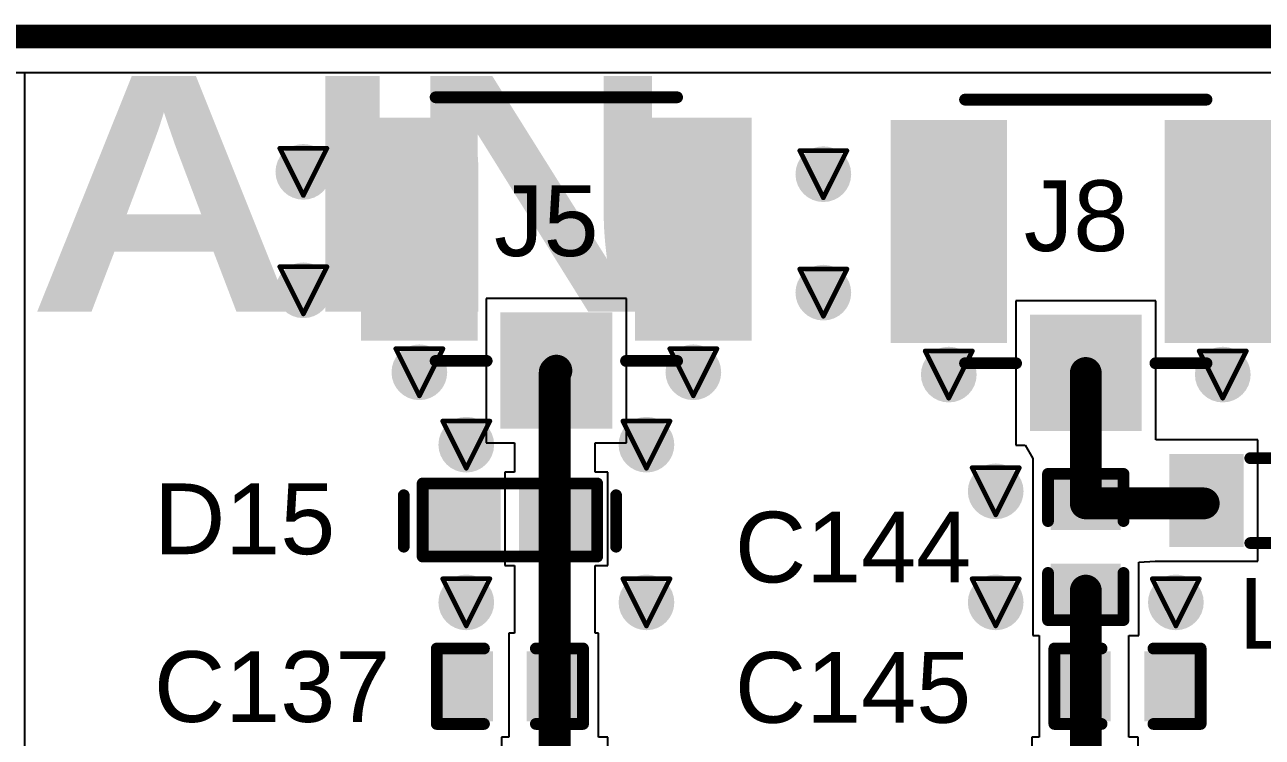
# Model space of a CAD drawing. Header units: inches. Extents: x 0 to 211, y 0 to 201.
# Drawn here: x 2.822 to 3.346, y 4.427 to 4.729 of the extents above; entities that cross this region are included whole.
import ezdxf

# ---------------------------------------------------------------- set-up
doc = ezdxf.new("R2010")
doc.units = ezdxf.units.IN
doc.header["$MEASUREMENT"] = 0
for name, color, linetype in [('Board Outline', 216, 'Continuous'), ('Bottom Layer', 5, 'Continuous'), ('Drill Drawing', 1, 'Continuous'), ('Layer 1', 16, 'Continuous'), ('Layer 2', 76, 'Continuous'), ('Top Layer', 1, 'Continuous'), ('Top Overlay', 2, 'Continuous'), ('Top Paste', 8, 'Continuous'), ('Top Solder', 216, 'Continuous'), ('Via Holes', 16, 'Continuous')]:
    doc.layers.add(name, color=color, linetype=linetype)
doc.styles.add('Arial', font='', dxfattribs={"height": 0.2})
doc.styles.add('Arial Black_Bold', font='', dxfattribs={"height": 0.2})
doc.styles.get('Arial').set_extended_font_data('Arial')
doc.styles.get('Arial Black_Bold').set_extended_font_data('Arial Black', bold=True)

# ---------------------------------------------------------------- blocks, each defined once
blk = doc.blocks.new('2_X1SON__1__60__23')
at = {"layer": 'Top Layer'}
for points in [[(-0.0315, 0.00984), (-0.00787, 0.00984), (-0.00787, -0.00984), (-0.0315, -0.00984)], [(0.00787, 0.00984), (0.0315, 0.00984), (0.0315, -0.00984), (0.00787, -0.00984)]]:
    blk.add_hatch(color=1, dxfattribs=at).paths.add_polyline_path(points)
at = {"layer": 'Top Paste'}
for points in [[(-0.0315, 0.00984), (-0.00787, 0.00984), (-0.00787, -0.00984), (-0.0315, -0.00984)], [(0.00787, 0.00984), (0.0315, 0.00984), (0.0315, -0.00984), (0.00787, -0.00984)]]:
    blk.add_hatch(color=8, dxfattribs=at).paths.add_polyline_path(points)
at = {"layer": 'Top Solder'}
for points in [[(-0.0355, 0.01384), (-0.00387, 0.01384), (-0.00387, -0.01384), (-0.0355, -0.01384)], [(0.00387, 0.01384), (0.0355, 0.01384), (0.0355, -0.01384), (0.00387, -0.01384)]]:
    blk.add_hatch(color=216, dxfattribs=at).paths.add_polyline_path(points)
at = {"layer": 'Top Overlay'}
for points in [[(0.037, 0.016, 0.005, 0.005, 0), (-0.037, 0.016, 0.005, 0.005, 0)], [(-0.037, 0.016, 0.005, 0.005, 0), (-0.037, -0.015, 0.005, 0.005, 0)], [(0.037, 0.016, 0.005, 0.005, 0), (0.037, -0.015, 0.005, 0.005, 0)], [(-0.045, 0.01181, 0.005, 0.005, 0), (-0.045, -0.01, 0.005, 0.005, 0)], [(0.045, 0.01181, 0.005, 0.005, 0), (0.045, -0.01, 0.005, 0.005, 0)], [(0.037, -0.015, 0.005, 0.005, 0), (-0.037, -0.015, 0.005, 0.005, 0)]]:
    blk.add_lwpolyline(points, format="xyseb", dxfattribs=at)
for points in [[(-0.03825, 0.016, 0.0025, 0.0025, 1), (-0.03575, 0.016, 0.0025, 0.0025, 1)], [(-0.03825, 0.016, 0.0025, 0.0025, 1), (-0.03575, 0.016, 0.0025, 0.0025, 1)], [(0.03575, 0.016, 0.0025, 0.0025, 1), (0.03825, 0.016, 0.0025, 0.0025, 1)], [(0.03575, 0.016, 0.0025, 0.0025, 1), (0.03825, 0.016, 0.0025, 0.0025, 1)], [(-0.04625, 0.01181, 0.0025, 0.0025, 1), (-0.04375, 0.01181, 0.0025, 0.0025, 1)], [(0.04375, 0.01181, 0.0025, 0.0025, 1), (0.04625, 0.01181, 0.0025, 0.0025, 1)], [(-0.04625, -0.01, 0.0025, 0.0025, 1), (-0.04375, -0.01, 0.0025, 0.0025, 1)], [(0.04375, -0.01, 0.0025, 0.0025, 1), (0.04625, -0.01, 0.0025, 0.0025, 1)], [(-0.03825, -0.015, 0.0025, 0.0025, 1), (-0.03575, -0.015, 0.0025, 0.0025, 1)], [(-0.03825, -0.015, 0.0025, 0.0025, 1), (-0.03575, -0.015, 0.0025, 0.0025, 1)], [(0.03575, -0.015, 0.0025, 0.0025, 1), (0.03825, -0.015, 0.0025, 0.0025, 1)], [(0.03575, -0.015, 0.0025, 0.0025, 1), (0.03825, -0.015, 0.0025, 0.0025, 1)]]:
    blk.add_lwpolyline(points, format="xyseb", close=True, dxfattribs=at)
blk = doc.blocks.new('IND_0603__1608_M_______217')
at = {"layer": 'Top Layer'}
for points in [[(-0.03937, 0.01575), (-0.01575, 0.01575), (-0.01575, -0.01575), (-0.03937, -0.01575)], [(0.01575, 0.01575), (0.03937, 0.01575), (0.03937, -0.01575), (0.01575, -0.01575)]]:
    blk.add_hatch(color=1, dxfattribs=at).paths.add_polyline_path(points)
at = {"layer": 'Top Paste'}
for points in [[(-0.03937, 0.01575), (-0.01575, 0.01575), (-0.01575, -0.01575), (-0.03937, -0.01575)], [(0.01575, 0.01575), (0.03937, 0.01575), (0.03937, -0.01575), (0.01575, -0.01575)]]:
    blk.add_hatch(color=8, dxfattribs=at).paths.add_polyline_path(points)
at = {"layer": 'Top Solder'}
for points in [[(-0.04337, 0.01975), (-0.01175, 0.01975), (-0.01175, -0.01975), (-0.04337, -0.01975)], [(0.01175, 0.01975), (0.04337, 0.01975), (0.04337, -0.01975), (0.01175, -0.01975)]]:
    blk.add_hatch(color=216, dxfattribs=at).paths.add_polyline_path(points)
at = {"layer": 'Top Overlay'}
for points in [[(0.009, 0.018, 0.005, 0.005, 0), (-0.008, 0.018, 0.005, 0.005, 0)], [(0.009, -0.018, 0.005, 0.005, 0), (-0.008, -0.018, 0.005, 0.005, 0)]]:
    blk.add_lwpolyline(points, format="xyseb", dxfattribs=at)
for points in [[(-0.00925, 0.018, 0.0025, 0.0025, 1), (-0.00675, 0.018, 0.0025, 0.0025, 1)], [(0.00775, 0.018, 0.0025, 0.0025, 1), (0.01025, 0.018, 0.0025, 0.0025, 1)], [(-0.00925, -0.018, 0.0025, 0.0025, 1), (-0.00675, -0.018, 0.0025, 0.0025, 1)], [(0.00775, -0.018, 0.0025, 0.0025, 1), (0.01025, -0.018, 0.0025, 0.0025, 1)]]:
    blk.add_lwpolyline(points, format="xyseb", close=True, dxfattribs=at)
blk = doc.blocks.new('U_FL_R_SMT_10__225')
at = {"layer": 'Top Layer'}
for points in [[(0.07333, 0.07874), (0.07333, 0.0374), (-0.01329, 0.0374), (-0.01329, 0.07874)], [(-0.05069, 0.01969), (-0.00935, 0.01969), (-0.00935, -0.01968), (-0.05069, -0.01968)], [(0.07333, -0.0374), (0.07333, -0.07874), (-0.01329, -0.07874), (-0.01329, -0.0374)]]:
    blk.add_hatch(color=1, dxfattribs=at).paths.add_polyline_path(points)
at = {"layer": 'Top Paste'}
for points in [[(0.07333, 0.07874), (0.07333, 0.0374), (-0.01329, 0.0374), (-0.01329, 0.07874)], [(-0.05069, 0.01969), (-0.00935, 0.01969), (-0.00935, -0.01968), (-0.05069, -0.01968)], [(0.07333, -0.0374), (0.07333, -0.07874), (-0.01329, -0.07874), (-0.01329, -0.0374)]]:
    blk.add_hatch(color=8, dxfattribs=at).paths.add_polyline_path(points)
at = {"layer": 'Top Solder'}
for points in [[(0.07733, 0.08274), (0.07733, 0.0334), (-0.01729, 0.0334), (-0.01729, 0.08274)], [(-0.05469, 0.02369), (-0.00535, 0.02369), (-0.00535, -0.02368), (-0.05469, -0.02368)], [(0.07733, -0.0334), (0.07733, -0.08274), (-0.01729, -0.08274), (-0.01729, -0.0334)]]:
    blk.add_hatch(color=216, dxfattribs=at).paths.add_polyline_path(points)
at = {"layer": 'Top Overlay'}
for points in [[(-0.02589, 0.05118, 0.005, 0.005, 0), (-0.02589, 0.02953, 0.005, 0.005, 0)], [(0.08593, 0.05118, 0.005, 0.005, 0), (0.08593, -0.05118, 0.005, 0.005, 0)], [(-0.02589, -0.02953, 0.005, 0.005, 0), (-0.02589, -0.05118, 0.005, 0.005, 0)]]:
    blk.add_lwpolyline(points, format="xyseb", dxfattribs=at)
for points in [[(-0.02714, 0.05118, 0.0025, 0.0025, 1), (-0.02464, 0.05118, 0.0025, 0.0025, 1)], [(0.08468, 0.05118, 0.0025, 0.0025, 1), (0.08718, 0.05118, 0.0025, 0.0025, 1)], [(-0.02714, 0.02953, 0.0025, 0.0025, 1), (-0.02464, 0.02953, 0.0025, 0.0025, 1)], [(-0.02714, -0.02953, 0.0025, 0.0025, 1), (-0.02464, -0.02953, 0.0025, 0.0025, 1)], [(-0.02714, -0.05118, 0.0025, 0.0025, 1), (-0.02464, -0.05118, 0.0025, 0.0025, 1)], [(0.08468, -0.05118, 0.0025, 0.0025, 1), (0.08718, -0.05118, 0.0025, 0.0025, 1)]]:
    blk.add_lwpolyline(points, format="xyseb", close=True, dxfattribs=at)
blk = doc.blocks.new('U_FL_R_SMT_10__227')
at = {"layer": 'Top Layer'}
for points in [[(0.07333, 0.07874), (0.07333, 0.0374), (-0.01329, 0.0374), (-0.01329, 0.07874)], [(-0.05069, 0.01969), (-0.00935, 0.01969), (-0.00935, -0.01968), (-0.05069, -0.01968)], [(0.07333, -0.0374), (0.07333, -0.07874), (-0.01329, -0.07874), (-0.01329, -0.0374)]]:
    blk.add_hatch(color=1, dxfattribs=at).paths.add_polyline_path(points)
at = {"layer": 'Top Paste'}
for points in [[(0.07333, 0.07874), (0.07333, 0.0374), (-0.01329, 0.0374), (-0.01329, 0.07874)], [(-0.05069, 0.01969), (-0.00935, 0.01969), (-0.00935, -0.01968), (-0.05069, -0.01968)], [(0.07333, -0.0374), (0.07333, -0.07874), (-0.01329, -0.07874), (-0.01329, -0.0374)]]:
    blk.add_hatch(color=8, dxfattribs=at).paths.add_polyline_path(points)
at = {"layer": 'Top Solder'}
for points in [[(0.07733, 0.08274), (0.07733, 0.0334), (-0.01729, 0.0334), (-0.01729, 0.08274)], [(-0.05469, 0.02369), (-0.00535, 0.02369), (-0.00535, -0.02368), (-0.05469, -0.02368)], [(0.07733, -0.0334), (0.07733, -0.08274), (-0.01729, -0.08274), (-0.01729, -0.0334)]]:
    blk.add_hatch(color=216, dxfattribs=at).paths.add_polyline_path(points)
at = {"layer": 'Top Overlay'}
for points in [[(-0.02589, 0.05118, 0.005, 0.005, 0), (-0.02589, 0.02953, 0.005, 0.005, 0)], [(0.08593, 0.05118, 0.005, 0.005, 0), (0.08593, -0.05118, 0.005, 0.005, 0)], [(-0.02589, -0.02953, 0.005, 0.005, 0), (-0.02589, -0.05118, 0.005, 0.005, 0)]]:
    blk.add_lwpolyline(points, format="xyseb", dxfattribs=at)
for points in [[(-0.02714, 0.05118, 0.0025, 0.0025, 1), (-0.02464, 0.05118, 0.0025, 0.0025, 1)], [(0.08468, 0.05118, 0.0025, 0.0025, 1), (0.08718, 0.05118, 0.0025, 0.0025, 1)], [(-0.02714, 0.02953, 0.0025, 0.0025, 1), (-0.02464, 0.02953, 0.0025, 0.0025, 1)], [(-0.02714, -0.02953, 0.0025, 0.0025, 1), (-0.02464, -0.02953, 0.0025, 0.0025, 1)], [(-0.02714, -0.05118, 0.0025, 0.0025, 1), (-0.02464, -0.05118, 0.0025, 0.0025, 1)], [(0.08468, -0.05118, 0.0025, 0.0025, 1), (0.08718, -0.05118, 0.0025, 0.0025, 1)]]:
    blk.add_lwpolyline(points, format="xyseb", close=True, dxfattribs=at)
blk = doc.blocks.new('C___0402_245')
at = {"layer": 'Top Layer'}
for points in [[(-0.0275, -0.0125), (-0.0275, 0.0125), (-0.0095, 0.0125), (-0.0095, -0.0125)], [(0.0095, -0.0125), (0.0095, 0.0125), (0.0275, 0.0125), (0.0275, -0.0125)]]:
    blk.add_hatch(color=1, dxfattribs=at).paths.add_polyline_path(points)
at = {"layer": 'Top Paste'}
for points in [[(-0.0275, -0.0125), (-0.0275, 0.0125), (-0.0095, 0.0125), (-0.0095, -0.0125)], [(0.0095, -0.0125), (0.0095, 0.0125), (0.0275, 0.0125), (0.0275, -0.0125)]]:
    blk.add_hatch(color=8, dxfattribs=at).paths.add_polyline_path(points)
at = {"layer": 'Top Solder'}
for points in [[(-0.02986, -0.01486), (-0.02986, 0.01486), (-0.00714, 0.01486), (-0.00714, -0.01486)], [(0.00714, -0.01486), (0.00714, 0.01486), (0.02986, 0.01486), (0.02986, -0.01486)]]:
    blk.add_hatch(color=216, dxfattribs=at).paths.add_polyline_path(points)
at = {"layer": 'Top Overlay'}
for points in [[(-0.011, 0.016, 0.005, 0.005, 0), (-0.031, 0.016, 0.005, 0.005, 0)], [(-0.031, 0.016, 0.005, 0.005, 0), (-0.031, -0.016, 0.005, 0.005, 0)], [(0.031, 0.016, 0.005, 0.005, 0), (0.011, 0.016, 0.005, 0.005, 0)], [(0.031, 0.016, 0.005, 0.005, 0), (0.031, -0.016, 0.005, 0.005, 0)], [(-0.011, -0.016, 0.005, 0.005, 0), (-0.031, -0.016, 0.005, 0.005, 0)], [(0.031, -0.016, 0.005, 0.005, 0), (0.011, -0.016, 0.005, 0.005, 0)]]:
    blk.add_lwpolyline(points, format="xyseb", dxfattribs=at)
for points in [[(-0.03225, 0.016, 0.0025, 0.0025, 1), (-0.02975, 0.016, 0.0025, 0.0025, 1)], [(-0.03225, 0.016, 0.0025, 0.0025, 1), (-0.02975, 0.016, 0.0025, 0.0025, 1)], [(-0.01225, 0.016, 0.0025, 0.0025, 1), (-0.00975, 0.016, 0.0025, 0.0025, 1)], [(0.00975, 0.016, 0.0025, 0.0025, 1), (0.01225, 0.016, 0.0025, 0.0025, 1)], [(0.02975, 0.016, 0.0025, 0.0025, 1), (0.03225, 0.016, 0.0025, 0.0025, 1)], [(0.02975, 0.016, 0.0025, 0.0025, 1), (0.03225, 0.016, 0.0025, 0.0025, 1)], [(-0.03225, -0.016, 0.0025, 0.0025, 1), (-0.02975, -0.016, 0.0025, 0.0025, 1)], [(-0.03225, -0.016, 0.0025, 0.0025, 1), (-0.02975, -0.016, 0.0025, 0.0025, 1)], [(-0.01225, -0.016, 0.0025, 0.0025, 1), (-0.00975, -0.016, 0.0025, 0.0025, 1)], [(0.00975, -0.016, 0.0025, 0.0025, 1), (0.01225, -0.016, 0.0025, 0.0025, 1)], [(0.02975, -0.016, 0.0025, 0.0025, 1), (0.03225, -0.016, 0.0025, 0.0025, 1)], [(0.02975, -0.016, 0.0025, 0.0025, 1), (0.03225, -0.016, 0.0025, 0.0025, 1)]]:
    blk.add_lwpolyline(points, format="xyseb", close=True, dxfattribs=at)
blk = doc.blocks.new('C___0402_246')
at = {"layer": 'Top Layer'}
for points in [[(-0.0275, -0.0125), (-0.0275, 0.0125), (-0.0095, 0.0125), (-0.0095, -0.0125)], [(0.0095, -0.0125), (0.0095, 0.0125), (0.0275, 0.0125), (0.0275, -0.0125)]]:
    blk.add_hatch(color=1, dxfattribs=at).paths.add_polyline_path(points)
at = {"layer": 'Top Paste'}
for points in [[(-0.0275, -0.0125), (-0.0275, 0.0125), (-0.0095, 0.0125), (-0.0095, -0.0125)], [(0.0095, -0.0125), (0.0095, 0.0125), (0.0275, 0.0125), (0.0275, -0.0125)]]:
    blk.add_hatch(color=8, dxfattribs=at).paths.add_polyline_path(points)
at = {"layer": 'Top Solder'}
for points in [[(-0.02986, -0.01486), (-0.02986, 0.01486), (-0.00714, 0.01486), (-0.00714, -0.01486)], [(0.00714, -0.01486), (0.00714, 0.01486), (0.02986, 0.01486), (0.02986, -0.01486)]]:
    blk.add_hatch(color=216, dxfattribs=at).paths.add_polyline_path(points)
at = {"layer": 'Top Overlay'}
for points in [[(-0.011, 0.016, 0.005, 0.005, 0), (-0.031, 0.016, 0.005, 0.005, 0)], [(-0.031, 0.016, 0.005, 0.005, 0), (-0.031, -0.016, 0.005, 0.005, 0)], [(0.011, 0.016, 0.005, 0.005, 0), (0.031, 0.016, 0.005, 0.005, 0)], [(0.031, 0.016, 0.005, 0.005, 0), (0.031, -0.016, 0.005, 0.005, 0)], [(-0.031, -0.016, 0.005, 0.005, 0), (-0.011, -0.016, 0.005, 0.005, 0)], [(0.011, -0.016, 0.005, 0.005, 0), (0.031, -0.016, 0.005, 0.005, 0)]]:
    blk.add_lwpolyline(points, format="xyseb", dxfattribs=at)
for points in [[(-0.03225, 0.016, 0.0025, 0.0025, 1), (-0.02975, 0.016, 0.0025, 0.0025, 1)], [(-0.03225, 0.016, 0.0025, 0.0025, 1), (-0.02975, 0.016, 0.0025, 0.0025, 1)], [(-0.01225, 0.016, 0.0025, 0.0025, 1), (-0.00975, 0.016, 0.0025, 0.0025, 1)], [(0.00975, 0.016, 0.0025, 0.0025, 1), (0.01225, 0.016, 0.0025, 0.0025, 1)], [(0.02975, 0.016, 0.0025, 0.0025, 1), (0.03225, 0.016, 0.0025, 0.0025, 1)], [(0.02975, 0.016, 0.0025, 0.0025, 1), (0.03225, 0.016, 0.0025, 0.0025, 1)], [(-0.03225, -0.016, 0.0025, 0.0025, 1), (-0.02975, -0.016, 0.0025, 0.0025, 1)], [(-0.03225, -0.016, 0.0025, 0.0025, 1), (-0.02975, -0.016, 0.0025, 0.0025, 1)], [(-0.01225, -0.016, 0.0025, 0.0025, 1), (-0.00975, -0.016, 0.0025, 0.0025, 1)], [(0.00975, -0.016, 0.0025, 0.0025, 1), (0.01225, -0.016, 0.0025, 0.0025, 1)], [(0.02975, -0.016, 0.0025, 0.0025, 1), (0.03225, -0.016, 0.0025, 0.0025, 1)], [(0.02975, -0.016, 0.0025, 0.0025, 1), (0.03225, -0.016, 0.0025, 0.0025, 1)]]:
    blk.add_lwpolyline(points, format="xyseb", close=True, dxfattribs=at)
blk = doc.blocks.new('C___0402_253')
at = {"layer": 'Top Layer'}
for points in [[(-0.0275, -0.0125), (-0.0275, 0.0125), (-0.0095, 0.0125), (-0.0095, -0.0125)], [(0.0095, -0.0125), (0.0095, 0.0125), (0.0275, 0.0125), (0.0275, -0.0125)]]:
    blk.add_hatch(color=1, dxfattribs=at).paths.add_polyline_path(points)
at = {"layer": 'Top Paste'}
for points in [[(-0.0275, -0.0125), (-0.0275, 0.0125), (-0.0095, 0.0125), (-0.0095, -0.0125)], [(0.0095, -0.0125), (0.0095, 0.0125), (0.0275, 0.0125), (0.0275, -0.0125)]]:
    blk.add_hatch(color=8, dxfattribs=at).paths.add_polyline_path(points)
at = {"layer": 'Top Solder'}
for points in [[(-0.02986, -0.01486), (-0.02986, 0.01486), (-0.00714, 0.01486), (-0.00714, -0.01486)], [(0.00714, -0.01486), (0.00714, 0.01486), (0.02986, 0.01486), (0.02986, -0.01486)]]:
    blk.add_hatch(color=216, dxfattribs=at).paths.add_polyline_path(points)
at = {"layer": 'Top Overlay'}
for points in [[(-0.031, 0.016, 0.005, 0.005, 0), (-0.011, 0.016, 0.005, 0.005, 0)], [(-0.031, -0.016, 0.005, 0.005, 0), (-0.031, 0.016, 0.005, 0.005, 0)], [(0.011, 0.016, 0.005, 0.005, 0), (0.031, 0.016, 0.005, 0.005, 0)], [(0.031, -0.016, 0.005, 0.005, 0), (0.031, 0.016, 0.005, 0.005, 0)], [(-0.031, -0.016, 0.005, 0.005, 0), (-0.011, -0.016, 0.005, 0.005, 0)], [(0.011, -0.016, 0.005, 0.005, 0), (0.031, -0.016, 0.005, 0.005, 0)]]:
    blk.add_lwpolyline(points, format="xyseb", dxfattribs=at)
for points in [[(-0.03225, 0.016, 0.0025, 0.0025, 1), (-0.02975, 0.016, 0.0025, 0.0025, 1)], [(-0.03225, 0.016, 0.0025, 0.0025, 1), (-0.02975, 0.016, 0.0025, 0.0025, 1)], [(-0.01225, 0.016, 0.0025, 0.0025, 1), (-0.00975, 0.016, 0.0025, 0.0025, 1)], [(0.00975, 0.016, 0.0025, 0.0025, 1), (0.01225, 0.016, 0.0025, 0.0025, 1)], [(0.02975, 0.016, 0.0025, 0.0025, 1), (0.03225, 0.016, 0.0025, 0.0025, 1)], [(0.02975, 0.016, 0.0025, 0.0025, 1), (0.03225, 0.016, 0.0025, 0.0025, 1)], [(-0.03225, -0.016, 0.0025, 0.0025, 1), (-0.02975, -0.016, 0.0025, 0.0025, 1)], [(-0.03225, -0.016, 0.0025, 0.0025, 1), (-0.02975, -0.016, 0.0025, 0.0025, 1)], [(-0.01225, -0.016, 0.0025, 0.0025, 1), (-0.00975, -0.016, 0.0025, 0.0025, 1)], [(0.00975, -0.016, 0.0025, 0.0025, 1), (0.01225, -0.016, 0.0025, 0.0025, 1)], [(0.02975, -0.016, 0.0025, 0.0025, 1), (0.03225, -0.016, 0.0025, 0.0025, 1)], [(0.02975, -0.016, 0.0025, 0.0025, 1), (0.03225, -0.016, 0.0025, 0.0025, 1)]]:
    blk.add_lwpolyline(points, format="xyseb", close=True, dxfattribs=at)

msp = doc.modelspace()

# ---------------------------------------------------------------- hatches: boundary and pattern name
at = {"layer": 'Bottom Layer'}
h = msp.add_hatch(color=5, dxfattribs=at)
edge = h.paths.add_edge_path()
edge.add_arc((2.94, 4.667), 0.01181, 0, 360)
h = msp.add_hatch(color=5, dxfattribs=at)
edge = h.paths.add_edge_path()
edge.add_arc((3.16041, 4.66602), 0.01181, 0, 360)
h = msp.add_hatch(color=5, dxfattribs=at)
edge = h.paths.add_edge_path()
edge.add_arc((2.94, 4.61676), 0.01181, 0, 360)
h = msp.add_hatch(color=5, dxfattribs=at)
edge = h.paths.add_edge_path()
edge.add_arc((3.16041, 4.61577), 0.01181, 0, 360)
h = msp.add_hatch(color=5, dxfattribs=at)
edge = h.paths.add_edge_path()
edge.add_arc((2.98917, 4.58199), 0.01181, 0, 360)
h = msp.add_hatch(color=5, dxfattribs=at)
edge = h.paths.add_edge_path()
edge.add_arc((3.10531, 4.58199), 0.01181, 0, 360)
h = msp.add_hatch(color=5, dxfattribs=at)
edge = h.paths.add_edge_path()
edge.add_arc((3.21358, 4.58101), 0.01181, 0, 360)
h = msp.add_hatch(color=5, dxfattribs=at)
edge = h.paths.add_edge_path()
edge.add_arc((3.32972, 4.58101), 0.01181, 0, 360)
h = msp.add_hatch(color=5, dxfattribs=at)
edge = h.paths.add_edge_path()
edge.add_arc((3.00906, 4.55128), 0.01181, 0, 360)
h = msp.add_hatch(color=5, dxfattribs=at)
edge = h.paths.add_edge_path()
edge.add_arc((3.08543, 4.55128), 0.01181, 0, 360)
h = msp.add_hatch(color=5, dxfattribs=at)
edge = h.paths.add_edge_path()
edge.add_arc((3.23347, 4.53151), 0.01181, 0, 360)
h = msp.add_hatch(color=5, dxfattribs=at)
edge = h.paths.add_edge_path()
edge.add_arc((3.00906, 4.48439), 0.01181, 0, 360)
h = msp.add_hatch(color=5, dxfattribs=at)
edge = h.paths.add_edge_path()
edge.add_arc((3.08543, 4.48439), 0.01181, 0, 360)
h = msp.add_hatch(color=5, dxfattribs=at)
edge = h.paths.add_edge_path()
edge.add_arc((3.23347, 4.48439), 0.01181, 0, 360)
h = msp.add_hatch(color=5, dxfattribs=at)
edge = h.paths.add_edge_path()
edge.add_arc((3.30984, 4.48439), 0.01181, 0, 360)
at = {"layer": 'Layer 1'}
h = msp.add_hatch(color=16, dxfattribs=at)
edge = h.paths.add_edge_path()
edge.add_arc((2.94, 4.667), 0.01181, 0, 360)
h = msp.add_hatch(color=16, dxfattribs=at)
edge = h.paths.add_edge_path()
edge.add_arc((3.16041, 4.66602), 0.01181, 0, 360)
h = msp.add_hatch(color=16, dxfattribs=at)
edge = h.paths.add_edge_path()
edge.add_arc((2.94, 4.61676), 0.01181, 0, 360)
h = msp.add_hatch(color=16, dxfattribs=at)
edge = h.paths.add_edge_path()
edge.add_arc((3.16041, 4.61577), 0.01181, 0, 360)
h = msp.add_hatch(color=16, dxfattribs=at)
edge = h.paths.add_edge_path()
edge.add_arc((2.98917, 4.58199), 0.01181, 0, 360)
h = msp.add_hatch(color=16, dxfattribs=at)
edge = h.paths.add_edge_path()
edge.add_arc((3.10531, 4.58199), 0.01181, 0, 360)
h = msp.add_hatch(color=16, dxfattribs=at)
edge = h.paths.add_edge_path()
edge.add_arc((3.21358, 4.58101), 0.01181, 0, 360)
h = msp.add_hatch(color=16, dxfattribs=at)
edge = h.paths.add_edge_path()
edge.add_arc((3.32972, 4.58101), 0.01181, 0, 360)
h = msp.add_hatch(color=16, dxfattribs=at)
edge = h.paths.add_edge_path()
edge.add_arc((3.00906, 4.55128), 0.01181, 0, 360)
h = msp.add_hatch(color=16, dxfattribs=at)
edge = h.paths.add_edge_path()
edge.add_arc((3.08543, 4.55128), 0.01181, 0, 360)
h = msp.add_hatch(color=16, dxfattribs=at)
edge = h.paths.add_edge_path()
edge.add_arc((3.23347, 4.53151), 0.01181, 0, 360)
h = msp.add_hatch(color=16, dxfattribs=at)
edge = h.paths.add_edge_path()
edge.add_arc((3.00906, 4.48439), 0.01181, 0, 360)
h = msp.add_hatch(color=16, dxfattribs=at)
edge = h.paths.add_edge_path()
edge.add_arc((3.08543, 4.48439), 0.01181, 0, 360)
h = msp.add_hatch(color=16, dxfattribs=at)
edge = h.paths.add_edge_path()
edge.add_arc((3.23347, 4.48439), 0.01181, 0, 360)
h = msp.add_hatch(color=16, dxfattribs=at)
edge = h.paths.add_edge_path()
edge.add_arc((3.30984, 4.48439), 0.01181, 0, 360)
at = {"layer": 'Layer 2'}
h = msp.add_hatch(color=76, dxfattribs=at)
edge = h.paths.add_edge_path()
edge.add_arc((2.94, 4.667), 0.01181, 0, 360)
h = msp.add_hatch(color=76, dxfattribs=at)
edge = h.paths.add_edge_path()
edge.add_arc((3.16041, 4.66602), 0.01181, 0, 360)
h = msp.add_hatch(color=76, dxfattribs=at)
edge = h.paths.add_edge_path()
edge.add_arc((2.94, 4.61676), 0.01181, 0, 360)
h = msp.add_hatch(color=76, dxfattribs=at)
edge = h.paths.add_edge_path()
edge.add_arc((3.16041, 4.61577), 0.01181, 0, 360)
h = msp.add_hatch(color=76, dxfattribs=at)
edge = h.paths.add_edge_path()
edge.add_arc((2.98917, 4.58199), 0.01181, 0, 360)
h = msp.add_hatch(color=76, dxfattribs=at)
edge = h.paths.add_edge_path()
edge.add_arc((3.10531, 4.58199), 0.01181, 0, 360)
h = msp.add_hatch(color=76, dxfattribs=at)
edge = h.paths.add_edge_path()
edge.add_arc((3.21358, 4.58101), 0.01181, 0, 360)
h = msp.add_hatch(color=76, dxfattribs=at)
edge = h.paths.add_edge_path()
edge.add_arc((3.32972, 4.58101), 0.01181, 0, 360)
h = msp.add_hatch(color=76, dxfattribs=at)
edge = h.paths.add_edge_path()
edge.add_arc((3.00906, 4.55128), 0.01181, 0, 360)
h = msp.add_hatch(color=76, dxfattribs=at)
edge = h.paths.add_edge_path()
edge.add_arc((3.08543, 4.55128), 0.01181, 0, 360)
h = msp.add_hatch(color=76, dxfattribs=at)
edge = h.paths.add_edge_path()
edge.add_arc((3.23347, 4.53151), 0.01181, 0, 360)
h = msp.add_hatch(color=76, dxfattribs=at)
edge = h.paths.add_edge_path()
edge.add_arc((3.00906, 4.48439), 0.01181, 0, 360)
h = msp.add_hatch(color=76, dxfattribs=at)
edge = h.paths.add_edge_path()
edge.add_arc((3.08543, 4.48439), 0.01181, 0, 360)
h = msp.add_hatch(color=76, dxfattribs=at)
edge = h.paths.add_edge_path()
edge.add_arc((3.23347, 4.48439), 0.01181, 0, 360)
h = msp.add_hatch(color=76, dxfattribs=at)
edge = h.paths.add_edge_path()
edge.add_arc((3.30984, 4.48439), 0.01181, 0, 360)
at = {"layer": 'Top Layer'}
h = msp.add_hatch(color=1, dxfattribs=at)
edge = h.paths.add_edge_path()
edge.add_arc((2.94, 4.667), 0.01181, 0, 360)
h = msp.add_hatch(color=1, dxfattribs=at)
edge = h.paths.add_edge_path()
edge.add_arc((3.16041, 4.66602), 0.01181, 0, 360)
h = msp.add_hatch(color=1, dxfattribs=at)
edge = h.paths.add_edge_path()
edge.add_arc((2.94, 4.61676), 0.01181, 0, 360)
h = msp.add_hatch(color=1, dxfattribs=at)
edge = h.paths.add_edge_path()
edge.add_arc((3.16041, 4.61577), 0.01181, 0, 360)
h = msp.add_hatch(color=1, dxfattribs=at)
edge = h.paths.add_edge_path()
edge.add_arc((2.98917, 4.58199), 0.01181, 0, 360)
h = msp.add_hatch(color=1, dxfattribs=at)
edge = h.paths.add_edge_path()
edge.add_arc((3.10531, 4.58199), 0.01181, 0, 360)
h = msp.add_hatch(color=1, dxfattribs=at)
edge = h.paths.add_edge_path()
edge.add_arc((3.21358, 4.58101), 0.01181, 0, 360)
h = msp.add_hatch(color=1, dxfattribs=at)
edge = h.paths.add_edge_path()
edge.add_arc((3.32972, 4.58101), 0.01181, 0, 360)
h = msp.add_hatch(color=1, dxfattribs=at)
edge = h.paths.add_edge_path()
edge.add_arc((3.00906, 4.55128), 0.01181, 0, 360)
h = msp.add_hatch(color=1, dxfattribs=at)
edge = h.paths.add_edge_path()
edge.add_arc((3.08543, 4.55128), 0.01181, 0, 360)
h = msp.add_hatch(color=1, dxfattribs=at)
edge = h.paths.add_edge_path()
edge.add_arc((3.23347, 4.53151), 0.01181, 0, 360)
h = msp.add_hatch(color=1, dxfattribs=at)
edge = h.paths.add_edge_path()
edge.add_arc((3.00906, 4.48439), 0.01181, 0, 360)
h = msp.add_hatch(color=1, dxfattribs=at)
edge = h.paths.add_edge_path()
edge.add_arc((3.08543, 4.48439), 0.01181, 0, 360)
h = msp.add_hatch(color=1, dxfattribs=at)
edge = h.paths.add_edge_path()
edge.add_arc((3.23347, 4.48439), 0.01181, 0, 360)
h = msp.add_hatch(color=1, dxfattribs=at)
edge = h.paths.add_edge_path()
edge.add_arc((3.30984, 4.48439), 0.01181, 0, 360)
at = {"layer": 'Via Holes'}
h = msp.add_hatch(color=7, dxfattribs=at)
edge = h.paths.add_edge_path()
edge.add_arc((2.94, 4.667), 0.00591, 0, 360)
h = msp.add_hatch(color=7, dxfattribs=at)
edge = h.paths.add_edge_path()
edge.add_arc((3.16041, 4.66602), 0.00591, 0, 360)
h = msp.add_hatch(color=7, dxfattribs=at)
edge = h.paths.add_edge_path()
edge.add_arc((2.94, 4.61676), 0.00591, 0, 360)
h = msp.add_hatch(color=7, dxfattribs=at)
edge = h.paths.add_edge_path()
edge.add_arc((3.16041, 4.61577), 0.00591, 0, 360)
h = msp.add_hatch(color=7, dxfattribs=at)
edge = h.paths.add_edge_path()
edge.add_arc((2.98917, 4.58199), 0.00591, 0, 360)
h = msp.add_hatch(color=7, dxfattribs=at)
edge = h.paths.add_edge_path()
edge.add_arc((3.10531, 4.58199), 0.00591, 0, 360)
h = msp.add_hatch(color=7, dxfattribs=at)
edge = h.paths.add_edge_path()
edge.add_arc((3.21358, 4.58101), 0.00591, 0, 360)
h = msp.add_hatch(color=7, dxfattribs=at)
edge = h.paths.add_edge_path()
edge.add_arc((3.32972, 4.58101), 0.00591, 0, 360)
h = msp.add_hatch(color=7, dxfattribs=at)
edge = h.paths.add_edge_path()
edge.add_arc((3.00906, 4.55128), 0.00591, 0, 360)
h = msp.add_hatch(color=7, dxfattribs=at)
edge = h.paths.add_edge_path()
edge.add_arc((3.08543, 4.55128), 0.00591, 0, 360)
h = msp.add_hatch(color=7, dxfattribs=at)
edge = h.paths.add_edge_path()
edge.add_arc((3.23347, 4.53151), 0.00591, 0, 360)
h = msp.add_hatch(color=7, dxfattribs=at)
edge = h.paths.add_edge_path()
edge.add_arc((3.00906, 4.48439), 0.00591, 0, 360)
h = msp.add_hatch(color=7, dxfattribs=at)
edge = h.paths.add_edge_path()
edge.add_arc((3.08543, 4.48439), 0.00591, 0, 360)
h = msp.add_hatch(color=7, dxfattribs=at)
edge = h.paths.add_edge_path()
edge.add_arc((3.23347, 4.48439), 0.00591, 0, 360)
h = msp.add_hatch(color=7, dxfattribs=at)
edge = h.paths.add_edge_path()
edge.add_arc((3.30984, 4.48439), 0.00591, 0, 360)

# ---------------------------------------------------------------- linework, layer by layer
at = {"layer": 'Board Outline'}
msp.add_lwpolyline([(0, 4.72441, 0.01, 0.01, 0), (4.33071, 4.72441, 0.01, 0.01, 0)], format="xyseb", dxfattribs=at)
at = {"layer": 'Bottom Layer'}
msp.add_line((1.94681, 4.70912), (4.16751, 4.70912), dxfattribs=at)
at = {"layer": 'Drill Drawing'}
for points in [[(2.93, 4.677, 0.002, 0.002, 0), (2.95, 4.677, 0.002, 0.002, 0)], [(2.93, 4.677, 0.002, 0.002, 0), (2.94, 4.657, 0.002, 0.002, 0)], [(2.94, 4.657, 0.002, 0.002, 0), (2.95, 4.677, 0.002, 0.002, 0)], [(3.15041, 4.67602, 0.002, 0.002, 0), (3.17041, 4.67602, 0.002, 0.002, 0)], [(3.15041, 4.67602, 0.002, 0.002, 0), (3.16041, 4.65602, 0.002, 0.002, 0)], [(3.16041, 4.65602, 0.002, 0.002, 0), (3.17041, 4.67602, 0.002, 0.002, 0)], [(2.93, 4.62676, 0.002, 0.002, 0), (2.95, 4.62676, 0.002, 0.002, 0)], [(2.93, 4.62676, 0.002, 0.002, 0), (2.94, 4.60676, 0.002, 0.002, 0)], [(2.94, 4.60676, 0.002, 0.002, 0), (2.95, 4.62676, 0.002, 0.002, 0)], [(3.15041, 4.62577, 0.002, 0.002, 0), (3.17041, 4.62577, 0.002, 0.002, 0)], [(3.15041, 4.62577, 0.002, 0.002, 0), (3.16041, 4.60577, 0.002, 0.002, 0)], [(3.16041, 4.60577, 0.002, 0.002, 0), (3.17041, 4.62577, 0.002, 0.002, 0)], [(2.97917, 4.59199, 0.002, 0.002, 0), (2.99917, 4.59199, 0.002, 0.002, 0)], [(2.97917, 4.59199, 0.002, 0.002, 0), (2.98917, 4.57199, 0.002, 0.002, 0)], [(2.98917, 4.57199, 0.002, 0.002, 0), (2.99917, 4.59199, 0.002, 0.002, 0)], [(3.09531, 4.59199, 0.002, 0.002, 0), (3.11531, 4.59199, 0.002, 0.002, 0)], [(3.09531, 4.59199, 0.002, 0.002, 0), (3.10531, 4.57199, 0.002, 0.002, 0)], [(3.10531, 4.57199, 0.002, 0.002, 0), (3.11531, 4.59199, 0.002, 0.002, 0)], [(3.20358, 4.59101, 0.002, 0.002, 0), (3.22358, 4.59101, 0.002, 0.002, 0)], [(3.20358, 4.59101, 0.002, 0.002, 0), (3.21358, 4.57101, 0.002, 0.002, 0)], [(3.21358, 4.57101, 0.002, 0.002, 0), (3.22358, 4.59101, 0.002, 0.002, 0)], [(3.31972, 4.59101, 0.002, 0.002, 0), (3.33972, 4.59101, 0.002, 0.002, 0)], [(3.31972, 4.59101, 0.002, 0.002, 0), (3.32972, 4.57101, 0.002, 0.002, 0)], [(3.32972, 4.57101, 0.002, 0.002, 0), (3.33972, 4.59101, 0.002, 0.002, 0)], [(2.99906, 4.56128, 0.002, 0.002, 0), (3.01906, 4.56128, 0.002, 0.002, 0)], [(2.99906, 4.56128, 0.002, 0.002, 0), (3.00906, 4.54128, 0.002, 0.002, 0)], [(3.00906, 4.54128, 0.002, 0.002, 0), (3.01906, 4.56128, 0.002, 0.002, 0)], [(3.07543, 4.56128, 0.002, 0.002, 0), (3.09543, 4.56128, 0.002, 0.002, 0)], [(3.07543, 4.56128, 0.002, 0.002, 0), (3.08543, 4.54128, 0.002, 0.002, 0)], [(3.08543, 4.54128, 0.002, 0.002, 0), (3.09543, 4.56128, 0.002, 0.002, 0)], [(3.22347, 4.54151, 0.002, 0.002, 0), (3.24347, 4.54151, 0.002, 0.002, 0)], [(3.22347, 4.54151, 0.002, 0.002, 0), (3.23347, 4.52151, 0.002, 0.002, 0)], [(3.23347, 4.52151, 0.002, 0.002, 0), (3.24347, 4.54151, 0.002, 0.002, 0)], [(2.99906, 4.49439, 0.002, 0.002, 0), (3.01906, 4.49439, 0.002, 0.002, 0)], [(2.99906, 4.49439, 0.002, 0.002, 0), (3.00906, 4.47439, 0.002, 0.002, 0)], [(3.00906, 4.47439, 0.002, 0.002, 0), (3.01906, 4.49439, 0.002, 0.002, 0)], [(3.07543, 4.49439, 0.002, 0.002, 0), (3.09543, 4.49439, 0.002, 0.002, 0)], [(3.07543, 4.49439, 0.002, 0.002, 0), (3.08543, 4.47439, 0.002, 0.002, 0)], [(3.08543, 4.47439, 0.002, 0.002, 0), (3.09543, 4.49439, 0.002, 0.002, 0)], [(3.22347, 4.49439, 0.002, 0.002, 0), (3.24347, 4.49439, 0.002, 0.002, 0)], [(3.22347, 4.49439, 0.002, 0.002, 0), (3.23347, 4.47439, 0.002, 0.002, 0)], [(3.23347, 4.47439, 0.002, 0.002, 0), (3.24347, 4.49439, 0.002, 0.002, 0)], [(3.29984, 4.49439, 0.002, 0.002, 0), (3.31984, 4.49439, 0.002, 0.002, 0)], [(3.29984, 4.49439, 0.002, 0.002, 0), (3.30984, 4.47439, 0.002, 0.002, 0)], [(3.30984, 4.47439, 0.002, 0.002, 0), (3.31984, 4.49439, 0.002, 0.002, 0)]]:
    msp.add_lwpolyline(points, format="xyseb", dxfattribs=at)
for points in [[(2.9295, 4.677, 0.001, 0.001, 1), (2.9305, 4.677, 0.001, 0.001, 1)], [(2.9295, 4.677, 0.001, 0.001, 1), (2.9305, 4.677, 0.001, 0.001, 1)], [(2.9495, 4.677, 0.001, 0.001, 1), (2.9505, 4.677, 0.001, 0.001, 1)], [(2.9495, 4.677, 0.001, 0.001, 1), (2.9505, 4.677, 0.001, 0.001, 1)], [(3.14991, 4.67602, 0.001, 0.001, 1), (3.15091, 4.67602, 0.001, 0.001, 1)], [(3.14991, 4.67602, 0.001, 0.001, 1), (3.15091, 4.67602, 0.001, 0.001, 1)], [(3.16991, 4.67602, 0.001, 0.001, 1), (3.17091, 4.67602, 0.001, 0.001, 1)], [(3.16991, 4.67602, 0.001, 0.001, 1), (3.17091, 4.67602, 0.001, 0.001, 1)], [(2.9395, 4.657, 0.001, 0.001, 1), (2.9405, 4.657, 0.001, 0.001, 1)], [(2.9395, 4.657, 0.001, 0.001, 1), (2.9405, 4.657, 0.001, 0.001, 1)], [(3.15991, 4.65602, 0.001, 0.001, 1), (3.16091, 4.65602, 0.001, 0.001, 1)], [(3.15991, 4.65602, 0.001, 0.001, 1), (3.16091, 4.65602, 0.001, 0.001, 1)], [(2.9295, 4.62676, 0.001, 0.001, 1), (2.9305, 4.62676, 0.001, 0.001, 1)], [(2.9295, 4.62676, 0.001, 0.001, 1), (2.9305, 4.62676, 0.001, 0.001, 1)], [(2.9495, 4.62676, 0.001, 0.001, 1), (2.9505, 4.62676, 0.001, 0.001, 1)], [(2.9495, 4.62676, 0.001, 0.001, 1), (2.9505, 4.62676, 0.001, 0.001, 1)], [(3.14991, 4.62577, 0.001, 0.001, 1), (3.15091, 4.62577, 0.001, 0.001, 1)], [(3.14991, 4.62577, 0.001, 0.001, 1), (3.15091, 4.62577, 0.001, 0.001, 1)], [(3.16991, 4.62577, 0.001, 0.001, 1), (3.17091, 4.62577, 0.001, 0.001, 1)], [(3.16991, 4.62577, 0.001, 0.001, 1), (3.17091, 4.62577, 0.001, 0.001, 1)], [(2.9395, 4.60676, 0.001, 0.001, 1), (2.9405, 4.60676, 0.001, 0.001, 1)], [(2.9395, 4.60676, 0.001, 0.001, 1), (2.9405, 4.60676, 0.001, 0.001, 1)], [(3.15991, 4.60577, 0.001, 0.001, 1), (3.16091, 4.60577, 0.001, 0.001, 1)], [(3.15991, 4.60577, 0.001, 0.001, 1), (3.16091, 4.60577, 0.001, 0.001, 1)], [(2.97867, 4.59199, 0.001, 0.001, 1), (2.97967, 4.59199, 0.001, 0.001, 1)], [(2.97867, 4.59199, 0.001, 0.001, 1), (2.97967, 4.59199, 0.001, 0.001, 1)], [(2.99867, 4.59199, 0.001, 0.001, 1), (2.99967, 4.59199, 0.001, 0.001, 1)], [(2.99867, 4.59199, 0.001, 0.001, 1), (2.99967, 4.59199, 0.001, 0.001, 1)], [(3.09481, 4.59199, 0.001, 0.001, 1), (3.09581, 4.59199, 0.001, 0.001, 1)], [(3.09481, 4.59199, 0.001, 0.001, 1), (3.09581, 4.59199, 0.001, 0.001, 1)], [(3.11481, 4.59199, 0.001, 0.001, 1), (3.11581, 4.59199, 0.001, 0.001, 1)], [(3.11481, 4.59199, 0.001, 0.001, 1), (3.11581, 4.59199, 0.001, 0.001, 1)], [(3.20308, 4.59101, 0.001, 0.001, 1), (3.20408, 4.59101, 0.001, 0.001, 1)], [(3.20308, 4.59101, 0.001, 0.001, 1), (3.20408, 4.59101, 0.001, 0.001, 1)], [(3.22308, 4.59101, 0.001, 0.001, 1), (3.22408, 4.59101, 0.001, 0.001, 1)], [(3.22308, 4.59101, 0.001, 0.001, 1), (3.22408, 4.59101, 0.001, 0.001, 1)], [(3.31922, 4.59101, 0.001, 0.001, 1), (3.32022, 4.59101, 0.001, 0.001, 1)], [(3.31922, 4.59101, 0.001, 0.001, 1), (3.32022, 4.59101, 0.001, 0.001, 1)], [(3.33922, 4.59101, 0.001, 0.001, 1), (3.34022, 4.59101, 0.001, 0.001, 1)], [(3.33922, 4.59101, 0.001, 0.001, 1), (3.34022, 4.59101, 0.001, 0.001, 1)], [(2.98867, 4.57199, 0.001, 0.001, 1), (2.98967, 4.57199, 0.001, 0.001, 1)], [(2.98867, 4.57199, 0.001, 0.001, 1), (2.98967, 4.57199, 0.001, 0.001, 1)], [(3.10481, 4.57199, 0.001, 0.001, 1), (3.10581, 4.57199, 0.001, 0.001, 1)], [(3.10481, 4.57199, 0.001, 0.001, 1), (3.10581, 4.57199, 0.001, 0.001, 1)], [(3.21308, 4.57101, 0.001, 0.001, 1), (3.21408, 4.57101, 0.001, 0.001, 1)], [(3.21308, 4.57101, 0.001, 0.001, 1), (3.21408, 4.57101, 0.001, 0.001, 1)], [(3.32922, 4.57101, 0.001, 0.001, 1), (3.33022, 4.57101, 0.001, 0.001, 1)], [(3.32922, 4.57101, 0.001, 0.001, 1), (3.33022, 4.57101, 0.001, 0.001, 1)], [(2.99856, 4.56128, 0.001, 0.001, 1), (2.99956, 4.56128, 0.001, 0.001, 1)], [(2.99856, 4.56128, 0.001, 0.001, 1), (2.99956, 4.56128, 0.001, 0.001, 1)], [(3.01856, 4.56128, 0.001, 0.001, 1), (3.01956, 4.56128, 0.001, 0.001, 1)], [(3.01856, 4.56128, 0.001, 0.001, 1), (3.01956, 4.56128, 0.001, 0.001, 1)], [(3.07493, 4.56128, 0.001, 0.001, 1), (3.07593, 4.56128, 0.001, 0.001, 1)], [(3.07493, 4.56128, 0.001, 0.001, 1), (3.07593, 4.56128, 0.001, 0.001, 1)], [(3.09493, 4.56128, 0.001, 0.001, 1), (3.09593, 4.56128, 0.001, 0.001, 1)], [(3.09493, 4.56128, 0.001, 0.001, 1), (3.09593, 4.56128, 0.001, 0.001, 1)], [(3.00856, 4.54128, 0.001, 0.001, 1), (3.00956, 4.54128, 0.001, 0.001, 1)], [(3.00856, 4.54128, 0.001, 0.001, 1), (3.00956, 4.54128, 0.001, 0.001, 1)], [(3.08493, 4.54128, 0.001, 0.001, 1), (3.08593, 4.54128, 0.001, 0.001, 1)], [(3.08493, 4.54128, 0.001, 0.001, 1), (3.08593, 4.54128, 0.001, 0.001, 1)], [(3.22297, 4.54151, 0.001, 0.001, 1), (3.22397, 4.54151, 0.001, 0.001, 1)], [(3.22297, 4.54151, 0.001, 0.001, 1), (3.22397, 4.54151, 0.001, 0.001, 1)], [(3.24297, 4.54151, 0.001, 0.001, 1), (3.24397, 4.54151, 0.001, 0.001, 1)], [(3.24297, 4.54151, 0.001, 0.001, 1), (3.24397, 4.54151, 0.001, 0.001, 1)], [(3.23297, 4.52151, 0.001, 0.001, 1), (3.23397, 4.52151, 0.001, 0.001, 1)], [(3.23297, 4.52151, 0.001, 0.001, 1), (3.23397, 4.52151, 0.001, 0.001, 1)], [(2.99856, 4.49439, 0.001, 0.001, 1), (2.99956, 4.49439, 0.001, 0.001, 1)], [(2.99856, 4.49439, 0.001, 0.001, 1), (2.99956, 4.49439, 0.001, 0.001, 1)], [(3.01856, 4.49439, 0.001, 0.001, 1), (3.01956, 4.49439, 0.001, 0.001, 1)], [(3.01856, 4.49439, 0.001, 0.001, 1), (3.01956, 4.49439, 0.001, 0.001, 1)], [(3.07493, 4.49439, 0.001, 0.001, 1), (3.07593, 4.49439, 0.001, 0.001, 1)], [(3.07493, 4.49439, 0.001, 0.001, 1), (3.07593, 4.49439, 0.001, 0.001, 1)], [(3.09493, 4.49439, 0.001, 0.001, 1), (3.09593, 4.49439, 0.001, 0.001, 1)], [(3.09493, 4.49439, 0.001, 0.001, 1), (3.09593, 4.49439, 0.001, 0.001, 1)], [(3.22297, 4.49439, 0.001, 0.001, 1), (3.22397, 4.49439, 0.001, 0.001, 1)], [(3.22297, 4.49439, 0.001, 0.001, 1), (3.22397, 4.49439, 0.001, 0.001, 1)], [(3.24297, 4.49439, 0.001, 0.001, 1), (3.24397, 4.49439, 0.001, 0.001, 1)], [(3.24297, 4.49439, 0.001, 0.001, 1), (3.24397, 4.49439, 0.001, 0.001, 1)], [(3.29934, 4.49439, 0.001, 0.001, 1), (3.30034, 4.49439, 0.001, 0.001, 1)], [(3.29934, 4.49439, 0.001, 0.001, 1), (3.30034, 4.49439, 0.001, 0.001, 1)], [(3.31934, 4.49439, 0.001, 0.001, 1), (3.32034, 4.49439, 0.001, 0.001, 1)], [(3.31934, 4.49439, 0.001, 0.001, 1), (3.32034, 4.49439, 0.001, 0.001, 1)], [(3.00856, 4.47439, 0.001, 0.001, 1), (3.00956, 4.47439, 0.001, 0.001, 1)], [(3.00856, 4.47439, 0.001, 0.001, 1), (3.00956, 4.47439, 0.001, 0.001, 1)], [(3.08493, 4.47439, 0.001, 0.001, 1), (3.08593, 4.47439, 0.001, 0.001, 1)], [(3.08493, 4.47439, 0.001, 0.001, 1), (3.08593, 4.47439, 0.001, 0.001, 1)], [(3.23297, 4.47439, 0.001, 0.001, 1), (3.23397, 4.47439, 0.001, 0.001, 1)], [(3.23297, 4.47439, 0.001, 0.001, 1), (3.23397, 4.47439, 0.001, 0.001, 1)], [(3.30934, 4.47439, 0.001, 0.001, 1), (3.31034, 4.47439, 0.001, 0.001, 1)], [(3.30934, 4.47439, 0.001, 0.001, 1), (3.31034, 4.47439, 0.001, 0.001, 1)]]:
    msp.add_lwpolyline(points, format="xyseb", close=True, dxfattribs=at)
at = {"layer": 'Layer 1'}
msp.add_line((0.16319, 4.70912), (4.16751, 4.70912), dxfattribs=at)
at = {"layer": 'Layer 2'}
for p, q in [((2.822, 3.87092), (2.822, 4.70912)), ((2.822, 4.70912), (4.16751, 4.70912))]:
    msp.add_line(p, q, dxfattribs=at)
at = {"layer": 'Top Layer'}
for p, q in [((1.9007, 4.70912), (4.16751, 4.70912)), ((3.07693, 4.61335), (3.01756, 4.61335)), ((3.01756, 4.61335), (3.01756, 4.55201)), ((3.07693, 4.55201), (3.07693, 4.61335)), ((3.30134, 4.61236), (3.24197, 4.61236)), ((3.24197, 4.61236), (3.24197, 4.55103)), ((3.30134, 4.55331), (3.30134, 4.61236)), ((3.34464, 4.55331), (3.30134, 4.55331)), ((3.34464, 4.50181), (3.34464, 4.55331)), ((3.01756, 4.55201), (3.02948, 4.55201)), ((3.02948, 4.55201), (3.02948, 4.53967)), ((3.06364, 4.53967), (3.06364, 4.55201)), ((3.06364, 4.55201), (3.07693, 4.55201)), ((3.24197, 4.55103), (3.24589, 4.55103)), ((3.24589, 4.55103), (3.24915, 4.54538)), ((3.24915, 4.54538), (3.24915, 4.50738)), ((3.02948, 4.53967), (3.02543, 4.53967)), ((3.02543, 4.53967), (3.02543, 4.49999)), ((3.06905, 4.53967), (3.06364, 4.53967)), ((3.06905, 4.49999), (3.06905, 4.53967)), ((3.24915, 4.50738), (3.24915, 4.47038)), ((3.29415, 4.5015), (3.30102, 4.50181)), ((3.29415, 4.47038), (3.29415, 4.5015)), ((3.30102, 4.50181), (3.30102, 4.50181)), ((3.30102, 4.50181), (3.34464, 4.50181)), ((3.02543, 4.49999), (3.02948, 4.49999)), ((3.02948, 4.49999), (3.02948, 4.47132)), ((3.06364, 4.47132), (3.06364, 4.49999)), ((3.06364, 4.49999), (3.06905, 4.49999)), ((3.02948, 4.47132), (3.02706, 4.47132)), ((3.02706, 4.47132), (3.02706, 4.42727)), ((3.06506, 4.47132), (3.06364, 4.47132)), ((3.06506, 4.42727), (3.06506, 4.47132)), ((3.24915, 4.47038), (3.25184, 4.47038)), ((3.25184, 4.47038), (3.25184, 4.42727)), ((3.28984, 4.42727), (3.28984, 4.47038)), ((3.28984, 4.47038), (3.29415, 4.47038)), ((3.02706, 4.42727), (3.02406, 4.42727)), ((3.02406, 4.42727), (3.02406, 4.38927)), ((3.06906, 4.42727), (3.06506, 4.42727)), ((3.06906, 4.38927), (3.06906, 4.42727)), ((3.25184, 4.42727), (3.24884, 4.42727)), ((3.24884, 4.42727), (3.24884, 4.38927)), ((3.29384, 4.42727), (3.28984, 4.42727)), ((3.29384, 4.39027), (3.29384, 4.42727))]:
    msp.add_line(p, q, dxfattribs=at)
for points in [[(3.04656, 4.58199, 0.0135, 0.0135, 0), (3.04724, 4.58268, 0.0135, 0.0135, 0)], [(3.04656, 4.40827, 0.0135, 0.0135, 0), (3.04656, 4.58199, 0.0135, 0.0135, 0)], [(3.27165, 4.52638, 0.0135, 0.0135, 0), (3.27165, 4.58169, 0.0135, 0.0135, 0)], [(3.27165, 4.52638, 0.0135, 0.0135, 0), (3.32165, 4.52638, 0.0135, 0.0135, 0)], [(3.32165, 4.52638, 0.007, 0.007, 0), (3.32283, 4.52756, 0.007, 0.007, 0)], [(3.27165, 4.40858, 0.0135, 0.0135, 0), (3.27165, 4.48938, 0.0135, 0.0135, 0)]]:
    msp.add_lwpolyline(points, format="xyseb", dxfattribs=at)
for points in [[(3.04318, 4.58199, 0.00675, 0.00675, 1), (3.04993, 4.58199, 0.00675, 0.00675, 1)], [(3.04318, 4.58199, 0.00675, 0.00675, 1), (3.04993, 4.58199, 0.00675, 0.00675, 1)], [(3.04387, 4.58268, 0.00675, 0.00675, 1), (3.05062, 4.58268, 0.00675, 0.00675, 1)], [(3.26828, 4.58169, 0.00675, 0.00675, 1), (3.27503, 4.58169, 0.00675, 0.00675, 1)], [(3.26828, 4.52638, 0.00675, 0.00675, 1), (3.27503, 4.52638, 0.00675, 0.00675, 1)], [(3.26828, 4.52638, 0.00675, 0.00675, 1), (3.27503, 4.52638, 0.00675, 0.00675, 1)], [(3.31827, 4.52638, 0.00675, 0.00675, 1), (3.32502, 4.52638, 0.00675, 0.00675, 1)], [(3.3199, 4.52638, 0.0035, 0.0035, 1), (3.3234, 4.52638, 0.0035, 0.0035, 1)], [(3.32108, 4.52756, 0.0035, 0.0035, 1), (3.32458, 4.52756, 0.0035, 0.0035, 1)], [(3.26828, 4.48938, 0.00675, 0.00675, 1), (3.27503, 4.48938, 0.00675, 0.00675, 1)]]:
    msp.add_lwpolyline(points, format="xyseb", close=True, dxfattribs=at)

# ---------------------------------------------------------------- block references
for name, p, rotation in [('U_FL_R_SMT_10__227', (3.04724, 4.6127), 90), ('U_FL_R_SMT_10__225', (3.27165, 4.61171), 90), ('IND_0603__1608_M_______217', (3.35039, 4.52756), 180), ('C___0402_246', (3.27165, 4.50788), 90), ('2_X1SON__1__60__23', (3.02756, 4.51983), 180), ('C___0402_245', (3.28934, 4.44882), 180)]:
    msp.add_blockref(name, p, dxfattribs=dict(rotation=rotation))
msp.add_blockref('C___0402_253', (3.02756, 4.44882))

# ---------------------------------------------------------------- texts
at = {"layer": 'Top Overlay', "style": 'Arial Black_Bold'}
msp.add_text('MAIN', height=0.1, rotation=360, dxfattribs=at).set_placement((2.69, 4.60767))
at = {"layer": 'Top Overlay', "style": 'Arial'}
for s, p in [('J8', (3.24541, 4.6334)), ('J5', (3.02086, 4.63128)), ('D15', (2.87665, 4.50483)), ('C144', (3.1229, 4.49285)), ('L7', (3.33638, 4.46471)), ('C137', (2.87665, 4.43367)), ('C145', (3.1229, 4.43333))]:
    msp.add_text(s, height=0.03, dxfattribs=at).set_placement(p)

doc.saveas('drawing.dxf')
